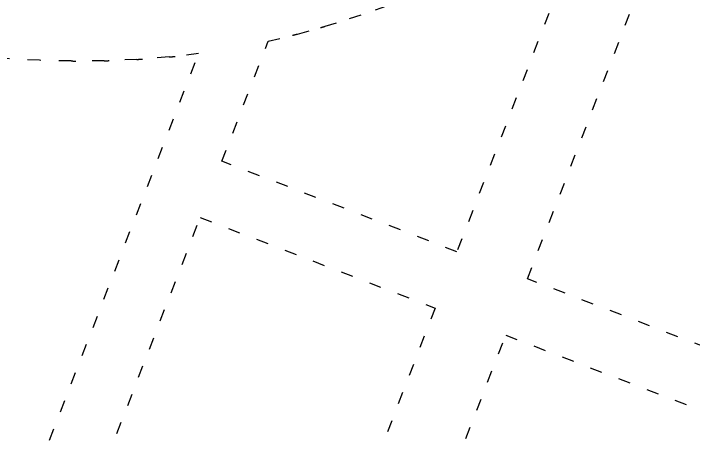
# Model space of a CAD drawing. Extents: x 714896 to 749292, y 8417558 to 8447149.
# Drawn here: x 743112.4 to 743247.3, y 8426262.7 to 8426346.7 of the extents above; entities that cross this region are included whole.
import ezdxf

# ---------------------------------------------------------------- set-up
doc = ezdxf.new("R2010")
doc.units = 0
doc.header["$MEASUREMENT"] = 0
doc.linetypes.add('ACAD_ISO03W100', pattern=[30, 12, -18])
doc.layers.add('LOTE', color=7, linetype='CONTINUOUS')

msp = doc.modelspace()

# ---------------------------------------------------------------- linework, layer by layer
at = {"layer": 'LOTE', "color": 192, "linetype": 'ACAD_ISO03W100', "ltscale": 0.2}
for points in [[(743214.37, 8426293.99), (743242.4, 8426366.75), (743243.16, 8426368.71), (743246.27, 8426369.44), (743249.85, 8426370.22), (743253.43, 8426370.96), (743257, 8426371.64), (743260.55, 8426372.29), (743264.07, 8426372.89), (743267.56, 8426373.46), (743271.02, 8426373.99), (743274.43, 8426374.49), (743277.78, 8426374.96), (743281.05, 8426375.4), (743284.28, 8426375.81), (743287.51, 8426376.2), (743290.76, 8426376.57), (743294.06, 8426376.92), (743297.45, 8426377.25), (743300.12, 8426377.5), (743261.03, 8426276.01)], [(743200.37, 8426299.38), (743153.72, 8426317.35)], [(743196.06, 8426288.18), (743160.11, 8426194.87), (743113.45, 8426212.84), (743149.4, 8426306.16)], [(743149.4, 8426306.16), (743196.06, 8426288.18)], [(743261.03, 8426276.01), (743214.37, 8426293.99)], [(743256.71, 8426264.82), (743220.77, 8426171.5), (743174.11, 8426189.47), (743210.06, 8426282.79)], [(743210.06, 8426282.79), (743256.71, 8426264.82)]]:
    msp.add_lwpolyline(points, dxfattribs=at)
msp.add_lwpolyline([(743153.72, 8426317.35), (743162.91, 8426341.22), (743167.71, 8426342.38, 0.008535), (743168.71, 8426342.64), (743173.32, 8426343.92, 0.007649), (743174.2, 8426344.18), (743179.08, 8426345.71), (743184.19, 8426347.45), (743189.08, 8426349.24), (743193.77, 8426351.05), (743198.26, 8426352.86), (743202.51, 8426354.62, 0.000012), (743202.51, 8426354.62), (743202.56, 8426354.64), (743206.68, 8426356.36), (743210.64, 8426358.01), (743214.43, 8426359.56), (743218.06, 8426360.99), (743221.56, 8426362.31), (743225.09, 8426363.55), (743200.37, 8426299.38)], format="xyb", dxfattribs=at)
msp.add_lwpolyline([(743149.1, 8426338.76), (743144.44, 8426338.2, -0.009829), (743143.26, 8426338.08), (743137.94, 8426337.66, -0.009073), (743136.85, 8426337.6), (743131.36, 8426337.36, -0.008326), (743130.36, 8426337.33), (743124.7, 8426337.28, -0.0076), (743123.78, 8426337.29), (743117.53, 8426337.42), (743110.71, 8426337.75), (743103.78, 8426338.26), (743096.72, 8426338.94), (743095.64, 8426339.06), (743055.6, 8426235.13), (743102.26, 8426217.15)], format="xyb", close=True, dxfattribs=at)

doc.saveas('drawing.dxf')
